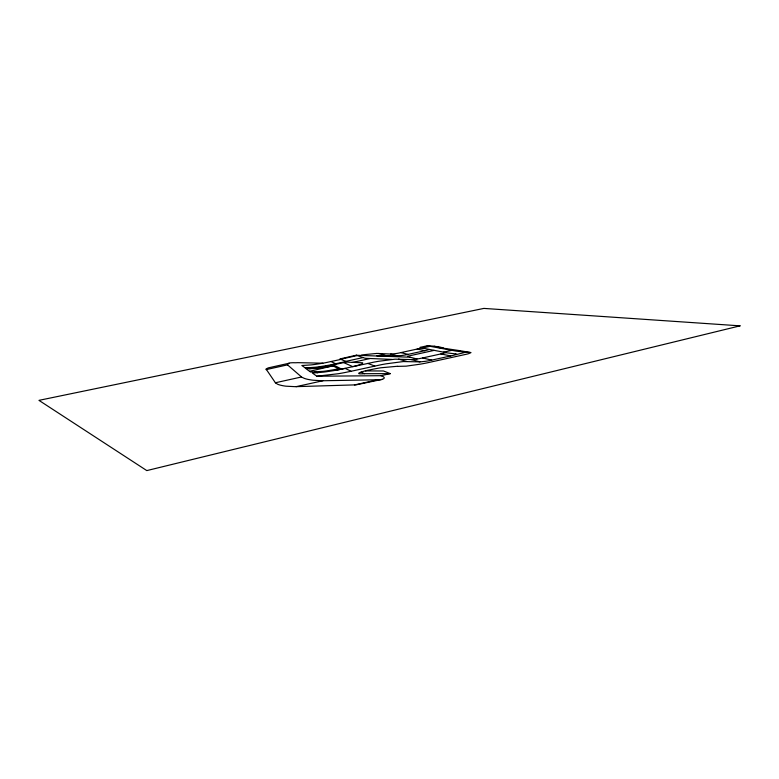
<?xml version="1.0" encoding="UTF-8"?>
<svg xmlns="http://www.w3.org/2000/svg" width="779" height="779" viewBox="0 0 779 779"><rect width="100%" height="100%" fill="white"/><g stroke="black" fill="none" stroke-linecap="round" stroke-linejoin="round"><path stroke-width="1.17" d="M309.594 371.32L334.493 365.487L340.277 368.409L335.408 369.412A34.928 5.453 -8.4 0 1 329.79 370.395L326.937 370.843A25.804 4.061 -8.4 0 1 323.285 371.34L310.578 372.031L306.147 368.847L317.472 368.34A23.273 3.593 -8.5 0 0 321.785 367.776L324.512 367.367A31.287 4.791 -8.4 0 0 329.858 366.432L334.493 365.487M455.588 353.89L450.184 353.267A187.603 27.051 -6.2 0 1 446.834 352.79L421.332 347.872L419.638 348.437A11.88 1.801 -7.7 0 1 417.145 349.06L398.157 353.208A12.717 1.938 -7.8 0 1 395.839 353.578L390.961 354.056L376.802 353.432L365.702 354.513A26.418 4.099 -8.1 0 0 361.495 355.146M442.579 348.252L443.154 347.804L434.429 346.197M429.278 349.43L427.486 350.034A12.922 1.986 -7.6 0 1 424.954 350.667L407.105 354.601A14.665 2.269 -7.8 0 1 403.571 355.243L401.983 355.487A9.085 1.412 -7.8 0 1 400.864 355.623L376.783 355.799M445.656 352.595L443.679 353.238A15.132 2.395 -7.5 0 1 440.875 353.929L421.595 358.174A17.489 2.785 -7.7 0 1 417.807 358.876L411.653 359.567L395.089 359.177L378.584 361.29A47.811 7.956 -7.9 0 0 373.939 362.128L341.601 369.08M434.166 346.168L427.204 345.788L455.871 351.056A225.647 31.598 -6 0 0 458.967 351.475L470.409 352.507M409.997 357.21L356.354 355.263L364.757 358.126A55.961 8.462 -7.7 0 0 366.237 358.35L392.051 359.421M322.866 363.189L297.675 362.663C294.988 363.141 287.889 361.641 287.529 364.864L301.716 377.143L304.385 378.409A94.619 15.21 -7.9 0 0 307.481 379.276L308.951 379.587A77.17 12.483 -8 0 0 313.022 380.22L322.165 380.765L378.01 379.753C381.574 380.171 388.4 378.01 380.902 375.702L316.81 376.218L312.369 373.034L323.538 372.128A32.786 5.151 -8.4 0 0 327.005 371.661L333.052 370.726A44.919 6.982 -8.4 0 0 338.972 369.665L345.175 368.399L351.095 371.271L381.272 364.699A53.751 9.163 -7.8 0 1 386.131 363.822L403.298 361.563L420.232 361.875L425.762 361.261A18.17 2.95 -7.6 0 0 428.44 360.813L451.275 355.837A15.911 2.561 -7.4 0 0 453.66 355.243L465.793 352.196M289.233 363.209L268.258 367.883L266.038 368.993L275.523 382.947L277.772 384.3A83.392 13.613 -8.2 0 0 280.635 385.216L282.027 385.537A68.279 11.208 -8.3 0 0 286.02 386.189L295.368 386.676L356.13 384.845L382.382 379.334M266.097 369.636L287.529 364.864M356.655 355.107L339.917 358.944L347.317 361.992A47.801 7.313 -7.9 0 0 348.758 362.225L360.959 362.722A7.128 1.13 -8.2 0 1 362.732 362.936L362.157 363.9L357.434 365.478A25.882 4.07 -8.3 0 1 352.741 366.617L343.675 362.595L328.738 365.838A30.585 4.664 -8.5 0 1 323.441 366.753L320.744 367.162A22.854 3.515 -8.5 0 1 316.478 367.717L309.029 368.233L309.954 368.876M340.306 359.304L356.889 355.623M340.657 359.45L325.612 362.693A34.607 5.151 -8.5 0 1 320.344 363.618L316.021 364.27A26.32 3.953 -8.5 0 1 310.879 364.923L301.863 365.517L305.29 367.97L313.139 368.048M345.389 361.475L362.702 357.639M305.29 367.97L315.69 367.201A28.453 4.333 -8.5 0 0 320.003 366.636L324.502 365.945A37.733 5.696 -8.5 0 0 329.984 364.971L345.691 361.592M427.301 345.749L419.978 347.395L421.332 347.872M352.118 362.508L369.548 358.642M422.228 348.057L429.648 346.421M275.396 382.762L301.512 376.978M407.544 356.256L434.117 350.375M351.095 371.271L344.62 372.596A49.992 7.897 -8.4 0 1 338.446 373.706L316.878 376.208M443.426 352.196L451.654 350.375M296.117 386.657L322.876 380.756M380.902 375.702L390.328 373.628L383.463 370.979L365.37 370.911M354.435 384.933L378.01 379.753M390.328 373.628L364.523 373.696C350.618 374.718 365.205 370.6 369.616 369.918A43.001 7.401 -7.9 0 1 380.834 367.776L397.553 366.257M317.657 372.761L314.55 372.041M397.777 366.364L406.132 366.159L420.319 364.153A49.126 7.858 -7.7 0 0 426.795 362.936L466.67 354.182A14.275 2.298 -7.3 0 0 468.51 353.695L470.983 352.614L460.029 350.677M459.766 350.647L436.6 347.191L442.589 347.638M417.145 349.06L424.954 350.667M440.875 353.929L450.759 355.954M400.981 352.644L408.118 354.387M422.695 357.941L431.732 360.151M410.144 357.23L417.038 358.992M390.668 354.036L397.456 355.847M411.312 359.557L419.91 361.855M378.672 353.452L385.177 355.302M398.517 359.09L406.833 361.456M367.746 363.404L374.777 366.033M361.067 372.119L364.523 373.696M331.104 361.573L335.71 363.803M333.354 366.062L338.612 368.769M341.601 369.08A32.64 5.132 -8.4 0 1 336.109 370.2M455.559 353.9A3.807 0.613 -7.3 0 1 456.455 354.27M346.743 361.875A24.509 3.749 -8.4 0 1 343.675 362.595M740.05 325.846L146.803 470.594L38.95 400.357L483.895 308.406L740.05 325.846"/></g></svg>
